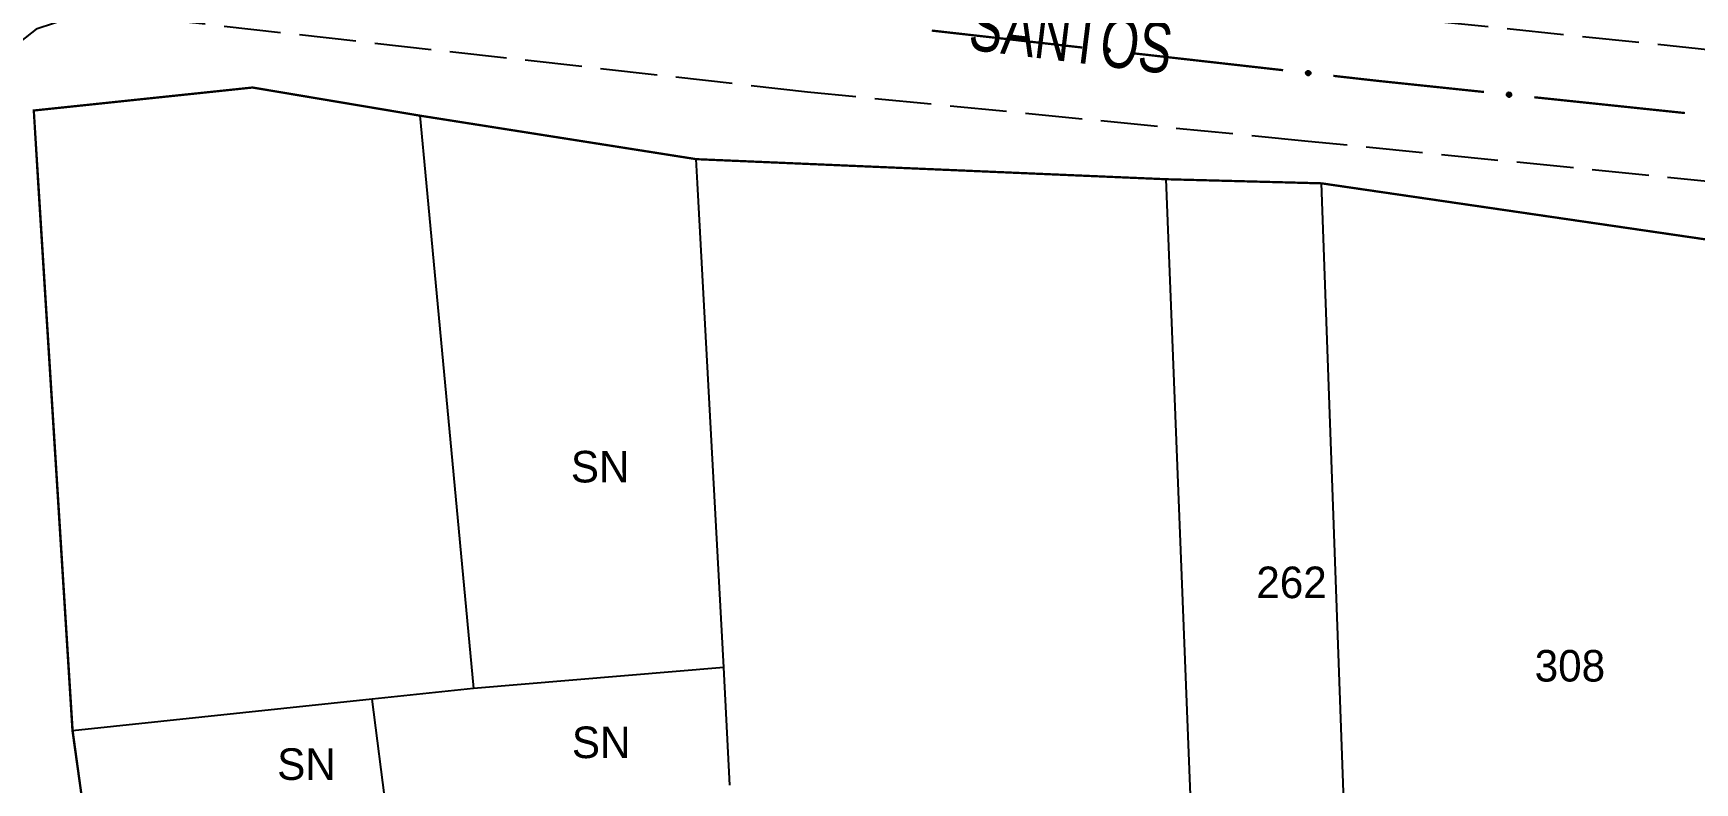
# Model space of a CAD drawing. Extents: x 203555 to 204724, y 4873703 to 4874787.
# Drawn here: x 203728.5 to 203860, y 4874404.6 to 4874464 of the extents above; entities that cross this region are included whole.
import ezdxf
from ezdxf.enums import TextEntityAlignment as Align

# ---------------------------------------------------------------- set-up
doc = ezdxf.new("R2010")
doc.units = 0
doc.header["$LTSCALE"] = 1.5
doc.header["$MEASUREMENT"] = 0
doc.linetypes.add('TRACO_11', pattern=[8, 3, -1, 3, -1])
for name, color, linetype in [('CD_MALHA_LOTES', 7, 'CONTINUOUS'), ('RU-QUADRA', 210, 'CONTINUOUS'), ('SV-EIXO-RUA-PAV', 20, 'CONTINUOUS'), ('SV-RUA-PAVIM', 7, 'CONTINUOUS'), ('SV-TXT-RUA-N-PAV', 7, 'CONTINUOUS'), ('Th_NmrPort', 1, 'CONTINUOUS')]:
    doc.layers.add(name, color=color, linetype=linetype)
doc.styles.add('ARIAL', font='ARIAL.SHX')

msp = doc.modelspace()

# ---------------------------------------------------------------- linework, layer by layer
at = {"layer": 'CD_MALHA_LOTES', "linetype": 'Continuous', "flags": 128}
for points in [[(203728.498996, 4874457.873364), (203745.822989, 4874459.694086), (203759.077593, 4874457.466782)], [(203731.575029, 4874408.753175), (203728.858483, 4874452.132826), (203728.498996, 4874457.873364)], [(203759.077593, 4874457.466782), (203780.96153, 4874454.020109)], [(203783.157897, 4874413.746785), (203781.064492, 4874452.132167), (203780.96153, 4874454.020109)], [(203780.96153, 4874454.020109), (203818.188773, 4874452.430059)], [(203759.578037, 4874452.132438), (203763.334713, 4874412.089183)], [(203818.188773, 4874452.430059), (203829.531884, 4874452.131556), (203830.471254, 4874452.106836)], [(203820.322306, 4874398.321546), (203818.188773, 4874452.430059)], [(203830.471254, 4874452.106836), (203865.747306, 4874446.957912)], [(203832.429401, 4874398.031855), (203830.471254, 4874452.106836)], [(203783.157897, 4874413.746785), (203763.334713, 4874412.089183)], [(203783.624761, 4874404.435451), (203783.157897, 4874413.746785)], [(203755.298513, 4874411.245068), (203731.575029, 4874408.753175)], [(203763.334713, 4874412.089183), (203755.298513, 4874411.245068)], [(203756.419742, 4874402.392791), (203755.298513, 4874411.245068)], [(203732.879187, 4874399.305473), (203731.575029, 4874408.753175)]]:
    msp.add_lwpolyline(points, dxfattribs=at)
at = {"layer": 'CD_MALHA_LOTES', "linetype": 'Continuous'}
msp.add_lwpolyline([(203759.077593, 4874457.466782), (203759.578037, 4874452.132438)], dxfattribs=at)
at = {"layer": 'RU-QUADRA', "linetype": 'Continuous', "const_width": 0.18, "flags": 128}
msp.add_lwpolyline([(203732.879187, 4874399.305473), (203731.575029, 4874408.753175), (203728.858483, 4874452.132826), (203728.498996, 4874457.873364), (203745.822989, 4874459.694086), (203759.077593, 4874457.466782), (203780.96153, 4874454.020109), (203818.188773, 4874452.430059), (203829.531884, 4874452.131556), (203830.471254, 4874452.106836), (203865.747306, 4874446.957912)], dxfattribs=at)
at = {"layer": 'SV-EIXO-RUA-PAV', "const_width": 0.18}
for points in [[(203799.616967, 4874464.204136), (203811.541418, 4874462.859713)], [(203815.516235, 4874462.411571), (203827.440686, 4874461.067148)], [(203831.415503, 4874460.619007), (203834.396615, 4874460.282901)], [(203834.396615, 4874460.282901), (203834.866007, 4874460.22998)], [(203834.866007, 4874460.22998), (203843.347191, 4874459.341122)], [(203847.325403, 4874458.924192), (203859.260038, 4874457.6734)]]:
    msp.add_lwpolyline(points, dxfattribs=at)
at = {"layer": 'SV-EIXO-RUA-PAV'}
for points in [[(203813.398384, 4874462.761127), (203813.436188, 4874462.792157), (203813.475024, 4874462.811095), (203813.511962, 4874462.817567), (203813.546094, 4874462.814776), (203813.580691, 4874462.807987), (203813.614062, 4874462.793447), (203813.647526, 4874462.769104), (203813.678919, 4874462.7314), (203813.695705, 4874462.690341), (203813.703988, 4874462.654467), (203813.703126, 4874462.618708), (203813.695968, 4874462.585209), (203813.679718, 4874462.551045), (203813.654718, 4874462.517374), (203813.616041, 4874462.486724), (203813.57784, 4874462.468419), (203813.541948, 4874462.463096), (203813.506004, 4874462.46419), (203813.470766, 4874462.471544), (203813.43809, 4874462.486006), (203813.404234, 4874462.511238), (203813.374489, 4874462.549813), (203813.355796, 4874462.587706), (203813.349971, 4874462.623514), (203813.351845, 4874462.658877), (203813.358232, 4874462.69366), (203813.371452, 4874462.727814), (203813.398384, 4874462.761127)], [(203829.297651, 4874460.968562), (203829.335456, 4874460.999592), (203829.374292, 4874461.01853), (203829.41123, 4874461.025003), (203829.445362, 4874461.022211), (203829.479959, 4874461.015422), (203829.51333, 4874461.000882), (203829.546794, 4874460.97654), (203829.578187, 4874460.938835), (203829.594973, 4874460.897776), (203829.603256, 4874460.861902), (203829.602394, 4874460.826144), (203829.595236, 4874460.792645), (203829.578986, 4874460.75848), (203829.553986, 4874460.724809), (203829.515309, 4874460.694159), (203829.477107, 4874460.675854), (203829.441215, 4874460.670532), (203829.405271, 4874460.671625), (203829.370034, 4874460.67898), (203829.337358, 4874460.693441), (203829.303502, 4874460.718673), (203829.273756, 4874460.757249), (203829.255064, 4874460.795142), (203829.249239, 4874460.83095), (203829.251113, 4874460.866312), (203829.2575, 4874460.901096), (203829.27072, 4874460.93525), (203829.297651, 4874460.968562)], [(203845.204873, 4874459.257114), (203845.242433, 4874459.28844), (203845.281119, 4874459.307682), (203845.318005, 4874459.314444), (203845.352158, 4874459.311921), (203845.386807, 4874459.305404), (203845.420292, 4874459.291126), (203845.453945, 4874459.267047), (203845.485634, 4874459.22959), (203845.502741, 4874459.188664), (203845.511305, 4874459.152856), (203845.510724, 4874459.117092), (203845.503829, 4874459.083538), (203845.487848, 4874459.049247), (203845.463113, 4874459.01538), (203845.424678, 4874458.984428), (203845.386621, 4874458.965823), (203845.350772, 4874458.960219), (203845.314821, 4874458.961031), (203845.279526, 4874458.968109), (203845.246738, 4874458.982314), (203845.212685, 4874459.007279), (203845.182637, 4874459.04562), (203845.163648, 4874459.083365), (203845.157542, 4874459.119126), (203845.159138, 4874459.154502), (203845.165252, 4874459.189335), (203845.178204, 4874459.223591), (203845.204873, 4874459.257114)]]:
    msp.add_lwpolyline(points, close=True, dxfattribs=at)
for points in [[(203813.349971, 4874462.623514), (203813.703126, 4874462.618708)], [(203813.351845, 4874462.658877), (203813.703988, 4874462.654467)], [(203813.353441, 4874462.640476), (203813.701517, 4874462.634188)], [(203813.355796, 4874462.587706), (203813.695968, 4874462.585209)], [(203813.356246, 4874462.604457), (203813.696492, 4874462.601798)], [(203813.358232, 4874462.69366), (203813.695705, 4874462.690341)], [(203813.358925, 4874462.676933), (203813.695103, 4874462.674733)], [(203813.367187, 4874462.567521), (203813.683026, 4874462.567614)], [(203813.369526, 4874462.710067), (203813.682807, 4874462.711822)], [(203813.371452, 4874462.727814), (203813.678919, 4874462.7314)], [(203813.374489, 4874462.549813), (203813.679718, 4874462.551045)], [(203813.385552, 4874462.742589), (203813.65951, 4874462.748777)], [(203813.393348, 4874462.531616), (203813.664136, 4874462.534042)], [(203813.398384, 4874462.761127), (203813.647526, 4874462.769104)], [(203813.404234, 4874462.511238), (203813.654718, 4874462.517374)], [(203813.419663, 4874462.777192), (203813.623398, 4874462.781685)], [(203813.426901, 4874462.500369), (203813.627619, 4874462.502457)], [(203813.436188, 4874462.792157), (203813.614062, 4874462.793447)], [(203813.43809, 4874462.486006), (203813.616041, 4874462.486724)], [(203813.45828, 4874462.803048), (203813.58847, 4874462.800728)], [(203813.458812, 4874462.478921), (203813.59051, 4874462.477804)], [(203813.470766, 4874462.471544), (203813.57784, 4874462.468419)], [(203813.475024, 4874462.811095), (203813.580691, 4874462.807987)], [(203829.249239, 4874460.83095), (203829.602394, 4874460.826144)], [(203829.251113, 4874460.866312), (203829.603256, 4874460.861902)], [(203829.252709, 4874460.847911), (203829.600785, 4874460.841623)], [(203829.255064, 4874460.795142), (203829.595236, 4874460.792645)], [(203829.255514, 4874460.811892), (203829.59576, 4874460.809234)], [(203829.2575, 4874460.901096), (203829.594973, 4874460.897776)], [(203829.258193, 4874460.884368), (203829.594371, 4874460.882168)], [(203829.266455, 4874460.774957), (203829.582294, 4874460.77505)], [(203829.268794, 4874460.917502), (203829.582074, 4874460.919257)], [(203829.27072, 4874460.93525), (203829.578187, 4874460.938835)], [(203829.273756, 4874460.757249), (203829.578986, 4874460.75848)], [(203829.284819, 4874460.950025), (203829.558777, 4874460.956213)], [(203829.292616, 4874460.739051), (203829.563404, 4874460.741477)], [(203829.297651, 4874460.968562), (203829.546794, 4874460.97654)], [(203829.303502, 4874460.718673), (203829.553986, 4874460.724809)], [(203829.31893, 4874460.984628), (203829.522666, 4874460.989121)], [(203829.326169, 4874460.707805), (203829.526886, 4874460.709892)], [(203829.335456, 4874460.999592), (203829.51333, 4874461.000882)], [(203829.337358, 4874460.693441), (203829.515309, 4874460.694159)], [(203829.357548, 4874461.010483), (203829.487737, 4874461.008164)], [(203829.35808, 4874460.686356), (203829.489778, 4874460.685239)], [(203829.370034, 4874460.67898), (203829.477107, 4874460.675854)], [(203829.374292, 4874461.01853), (203829.479959, 4874461.015422)], [(203845.157542, 4874459.119126), (203845.510724, 4874459.117092)], [(203845.159138, 4874459.154502), (203845.511305, 4874459.152856)], [(203845.160879, 4874459.136114), (203845.508994, 4874459.132558)], [(203845.163648, 4874459.083365), (203845.503829, 4874459.083538)], [(203845.163967, 4874459.100119), (203845.504223, 4874459.10013)], [(203845.165252, 4874459.189335), (203845.502741, 4874459.188664)], [(203845.166076, 4874459.172613), (203845.502261, 4874459.173052)], [(203845.175197, 4874459.06327), (203845.491025, 4874459.065842)], [(203845.176418, 4874459.205829), (203845.489674, 4874459.210043)], [(203845.178204, 4874459.223591), (203845.485634, 4874459.22959)], [(203845.182637, 4874459.04562), (203845.487848, 4874459.049247)], [(203845.192187, 4874459.238477), (203845.466088, 4874459.246815)], [(203845.201639, 4874459.027571), (203845.4724, 4874459.032122)], [(203845.204873, 4874459.257114), (203845.453945, 4874459.267047)], [(203845.212685, 4874459.007279), (203845.463113, 4874459.01538)], [(203845.226025, 4874459.273346), (203845.429719, 4874459.279438)], [(203845.235436, 4874458.996589), (203845.436131, 4874459.000251)], [(203845.242433, 4874459.28844), (203845.420292, 4874459.291126)], [(203845.246738, 4874458.982314), (203845.424678, 4874458.984428)], [(203845.264439, 4874459.299504), (203845.394642, 4874459.298206)], [(203845.267515, 4874458.975391), (203845.399217, 4874458.975308)], [(203845.279526, 4874458.968109), (203845.386621, 4874458.965823)], [(203845.281119, 4874459.307682), (203845.386807, 4874459.305404)]]:
    msp.add_lwpolyline(points, dxfattribs=at)
at = {"layer": 'SV-RUA-PAVIM', "linetype": 'TRACO_11'}
for points in [[(203721.519719, 4874479.363751, 8.144873), (203727.129284, 4874476.52814, 8.168106), (203791.458768, 4874469.927633, 8.183596), (203861.29081, 4874462.689613, 8.051936), (203937.49708, 4874453.877095, 7.974489), (203951.980013, 4874452.130012, 7.897042)], [(203862.363601, 4874452.131142, 8.183596), (203829.430497, 4874455.431671, 8.183596), (203789.780736, 4874459.334474, 8.183596), (203739.336333, 4874465.008874, 8.253298), (203734.71473, 4874465.242093, 8.253298), (203731.582991, 4874465.269356, 8.253298), (203728.684266, 4874464.307188, 8.253298), (203726.564592, 4874462.652009, 8.261043), (203724.230477, 4874459.345786, 8.261043)]]:
    msp.add_polyline3d(points, dxfattribs=at)

# ---------------------------------------------------------------- texts
at = {"layer": 'SV-TXT-RUA-N-PAV', "style": 'ARIAL', "width": 0.7}
msp.add_text('SANTOS', height=4, rotation=353, dxfattribs=at).set_placement((203802.425093, 4874462.71469))
at = {"layer": 'Th_NmrPort', "color": 1}
for s, p in [('SN', (203771.029688, 4874429.664771)), ('262', (203825.317874, 4874420.501082)), ('308', (203847.36261, 4874413.895864)), ('SN', (203771.110485, 4874407.832803)), ('SN', (203747.773311, 4874406.107415))]:
    msp.add_text(s, height=2.5, dxfattribs=at).set_placement(p, align=Align.MIDDLE_LEFT)

doc.saveas('drawing.dxf')
